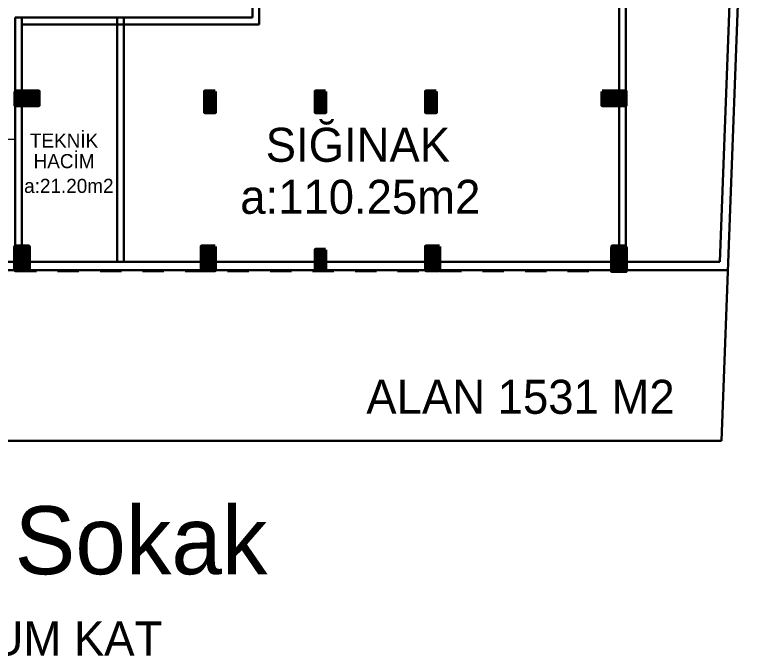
# Model space of a CAD drawing. Header units: centimetres. Extents: x 562865 to 1310255, y -148070 to 32737.
# Drawn here: x 643113 to 645319, y -28028 to -26144 of the extents above; entities that cross this region are included whole.
import ezdxf
from ezdxf.enums import TextEntityAlignment as Align

# ---------------------------------------------------------------- set-up
doc = ezdxf.new("R2010")
doc.units = ezdxf.units.CM
doc.header["$LTSCALE"] = 2.5
doc.linetypes.add('DASHED', pattern=[0.25, 0.125, -0.125])
doc.layers.get('0').update_dxf_attribs({"color": 86})
for name, color, linetype, lineweight in [('DUVAR', 4, 'Continuous', 30), ('GÖRÜNÜŞLER', 96, 'Continuous', 25), ('iç ölçü', 106, 'Continuous', 18), ('kolon', 1, 'Continuous', 53), ('Z_YOL_ADI', 7, 'Continuous', 0)]:
    doc.layers.add(name, color=color, linetype=linetype, lineweight=lineweight)
doc.layers.add('TARAMA KOLON', color=252, linetype='Continuous')
doc.styles.add('PINAR', font='comic.ttf')
doc.dimstyles.new('TEMİZ ÖLÇÜ', dxfattribs={"dimtxt": 10, "dimasz": 5, "dimexe": 1.8, "dimexo": 0.625, "dimgap": 3, "dimtad": 1, "dimdec": 0, "dimrnd": 0.5, "dimzin": 1, "dimdsep": 46, "dimtxsty": 'PINAR', "dimblk": 'OBLIQUE', "dimcen": 0.9, "dimdle": 2, "dimclrd": 256, "dimclre": 256, "dimclrt": 7, "dimadec": 0, "dimazin": 0, "dimtfac": 1, "dimtdec": 0, "dimtofl": 0, "dimtmove": 2, "dimatfit": 2, "dimfxl": 10, "dimfxlon": 1, "dimlwd": -1, "dimlwe": -1, "dimarcsym": 0})

# ---------------------------------------------------------------- blocks, each defined once
blk = doc.blocks.new('SB')
at = {"layer": 'TARAMA KOLON'}
h = blk.add_hatch(dxfattribs=at)
h.set_pattern_fill('ANSI31', color=256, angle=7e-15)
h.paths.add_polyline_path([(655327.3, -25829.4), (655302.3, -25829.4), (655302.3, -25959.4), (655327.3, -25959.4)])
h.paths.add_polyline_path([(655437.3, -24424.1), (655477.3, -24424.1), (655477.3, -24494.1), (655437.3, -24494.1)])
h.paths.add_polyline_path([(655327.3, -25359.4), (655297.3, -25359.4), (655297.3, -25469.4), (655327.3, -25469.4)])
h.paths.add_polyline_path([(655327.3, -26079.4), (655327.3, -26109.4), (655257.3, -26109.4), (655257.3, -26079.4)])
h.paths.add_polyline_path([(654229.3, -24849.4), (654229.3, -24889.4), (654299.3, -24889.4), (654299.3, -24849.4)])
h.paths.add_polyline_path([(654269.3, -25899.4), (654229.3, -25899.4), (654229.3, -25829.4), (654269.3, -25829.4)])
h.paths.add_polyline_path([(654229.3, -25444.4), (654229.3, -25469.4), (654379.3, -25469.4), (654379.3, -25444.4)])
h.paths.add_polyline_path([(655112.3, -26369.4), (655142.3, -26369.4), (655142.3, -26429.4), (655112.3, -26429.4)])
h.paths.add_polyline_path([(654997.3, -26079.4), (654997.3, -26109.4), (654927.3, -26109.4), (654927.3, -26079.4)])
h.paths.add_polyline_path([(655437.3, -24889.4), (655467.3, -24889.4), (655467.3, -24829.4), (655437.3, -24829.4)])
h.paths.add_polyline_path([(655112.3, -26834.6), (655142.3, -26834.6), (655142.3, -26894.6), (655112.3, -26894.6)])
h.paths.add_polyline_path([(654787.3, -26369.4), (654817.3, -26369.4), (654817.3, -26429.4), (654787.3, -26429.4)])
h.paths.add_polyline_path([(655437.3, -26824.6), (655477.3, -26824.6), (655477.3, -26894.6), (655437.3, -26894.6)])
h.paths.add_polyline_path([(654299.3, -26369.4), (654299.3, -26409.4), (654229.3, -26409.4), (654229.3, -26369.4)])
h.paths.add_polyline_path([(654777.3, -26824.6), (654817.3, -26824.6), (654817.3, -26894.6), (654777.3, -26894.6)])
h.paths.add_polyline_path([(655437.3, -26369.4), (655467.3, -26369.4), (655467.3, -26429.4), (655437.3, -26429.4)])
h.paths.add_polyline_path([(655985.4, -25829.4), (656025.4, -25829.4), (656025.4, -25899.4), (655985.4, -25899.4)])
h.paths.add_polyline_path([(654927.3, -25959.4), (654927.3, -25359.4), (655177.3, -25359.4), (655177.3, -25389.4), (654952.3, -25389.4), (654952.3, -25729.4), (655177.3, -25729.4), (655177.3, -25754.4), (654952.3, -25754.4), (654952.3, -25934.4), (655177.3, -25934.4), (655177.3, -25959.4)])
h.paths.add_polyline_path([(654777.3, -24424.1), (654817.3, -24424.1), (654817.3, -24494.1), (654777.3, -24494.1)])
h.paths.add_polyline_path([(655985.4, -26824.6), (656025.4, -26824.6), (656025.4, -26894.6), (655985.4, -26894.6)])
h.paths.add_polyline_path([(654229.3, -24424.1), (654269.3, -24424.1), (654269.3, -24494.1), (654229.3, -24494.1)])
h.paths.add_polyline_path([(655107.3, -24424.1), (655147.3, -24424.1), (655147.3, -24494.1), (655107.3, -24494.1)])
h.paths.add_polyline_path([(655985.4, -24424.1), (656025.4, -24424.1), (656025.4, -24494.1), (655985.4, -24494.1)])
h.paths.add_polyline_path([(656025.4, -24849.4), (656025.4, -24889.4), (655955.4, -24889.4), (655955.4, -24849.4)])
h.paths.add_polyline_path([(654817.3, -24889.4), (654787.3, -24889.4), (654787.3, -24829.4), (654817.3, -24829.4)])
h.paths.add_polyline_path([(655114.8, -24849.4), (655139.8, -24849.4), (655139.8, -24999.4), (655114.8, -24999.4)])
h.paths.add_polyline_path([(656025.4, -26369.4), (656025.4, -26409.4), (655955.4, -26409.4), (655955.4, -26369.4)])
h.paths.add_polyline_path([(654229.3, -26824.6), (654269.3, -26824.6), (654269.3, -26894.6), (654229.3, -26894.6)])
h.paths.add_polyline_path([(656025.4, -25444.4), (656025.4, -25469.4), (655875.4, -25469.4), (655875.4, -25444.4)])
at = {"layer": 'kolon'}
for points in [[(654229.3, -24424.1), (654269.3, -24424.1), (654269.3, -24494.1), (654229.3, -24494.1)], [(654777.3, -24424.1), (654817.3, -24424.1), (654817.3, -24494.1), (654777.3, -24494.1)], [(655107.3, -24424.1), (655147.3, -24424.1), (655147.3, -24494.1), (655107.3, -24494.1)], [(655437.3, -24424.1), (655477.3, -24424.1), (655477.3, -24494.1), (655437.3, -24494.1)], [(655985.4, -24424.1), (656025.4, -24424.1), (656025.4, -24494.1), (655985.4, -24494.1)], [(654817.3, -24889.4), (654787.3, -24889.4), (654787.3, -24829.4), (654817.3, -24829.4)], [(655437.3, -24889.4), (655467.3, -24889.4), (655467.3, -24829.4), (655437.3, -24829.4)], [(654229.3, -24849.4), (654229.3, -24889.4), (654299.3, -24889.4), (654299.3, -24849.4)], [(655114.8, -24849.4), (655139.8, -24849.4), (655139.8, -24999.4), (655114.8, -24999.4)], [(656025.4, -24849.4), (656025.4, -24889.4), (655955.4, -24889.4), (655955.4, -24849.4)], [(654927.3, -25959.4), (654927.3, -25359.4), (655177.3, -25359.4), (655177.3, -25389.4), (654952.3, -25389.4), (654952.3, -25729.4), (655177.3, -25729.4), (655177.3, -25754.4), (654952.3, -25754.4), (654952.3, -25934.4), (655177.3, -25934.4), (655177.3, -25959.4)], [(655327.3, -25359.4), (655297.3, -25359.4), (655297.3, -25469.4), (655327.3, -25469.4)], [(654229.3, -25444.4), (654229.3, -25469.4), (654379.3, -25469.4), (654379.3, -25444.4)], [(656025.4, -25444.4), (656025.4, -25469.4), (655875.4, -25469.4), (655875.4, -25444.4)], [(654269.3, -25899.4), (654229.3, -25899.4), (654229.3, -25829.4), (654269.3, -25829.4)], [(655327.3, -25829.4), (655302.3, -25829.4), (655302.3, -25959.4), (655327.3, -25959.4)], [(655985.4, -25829.4), (656025.4, -25829.4), (656025.4, -25899.4), (655985.4, -25899.4)], [(654997.3, -26079.4), (654997.3, -26109.4), (654927.3, -26109.4), (654927.3, -26079.4)], [(655327.3, -26079.4), (655327.3, -26109.4), (655257.3, -26109.4), (655257.3, -26079.4)], [(654299.3, -26369.4), (654299.3, -26409.4), (654229.3, -26409.4), (654229.3, -26369.4)], [(654787.3, -26369.4), (654817.3, -26369.4), (654817.3, -26429.4), (654787.3, -26429.4)], [(655112.3, -26369.4), (655142.3, -26369.4), (655142.3, -26429.4), (655112.3, -26429.4)], [(655437.3, -26369.4), (655467.3, -26369.4), (655467.3, -26429.4), (655437.3, -26429.4)], [(656025.4, -26369.4), (656025.4, -26409.4), (655955.4, -26409.4), (655955.4, -26369.4)], [(654229.3, -26824.6), (654269.3, -26824.6), (654269.3, -26894.6), (654229.3, -26894.6)], [(654777.3, -26824.6), (654817.3, -26824.6), (654817.3, -26894.6), (654777.3, -26894.6)], [(655112.3, -26834.6), (655142.3, -26834.6), (655142.3, -26894.6), (655112.3, -26894.6)], [(655437.3, -26824.6), (655477.3, -26824.6), (655477.3, -26894.6), (655437.3, -26894.6)], [(655985.4, -26824.6), (656025.4, -26824.6), (656025.4, -26894.6), (655985.4, -26894.6)]]:
    blk.add_lwpolyline(points, close=True, dxfattribs=at)
blk = doc.blocks.new('_Oblique')
at = {"color": 0, "linetype": 'ByBlock', "lineweight": -2}
blk.add_line((-0.5, -0.5), (0.5, 0.5), dxfattribs=at)
blk = doc.blocks.new('*D3406')
at = {"layer": 'Defpoints', "color": 0}
for p in [(642498.3, -26497.5), (643113.2, -26497.5), (643113.2, -26508.6)]:
    blk.add_point(p, dxfattribs=at)
at = {"layer": 'iç ölçü'}
for p, q in [((642496.3, -26508.6), (643115.2, -26508.6)), ((642498.3, -26498.6), (642498.3, -26510.4)), ((643113.2, -26498.6), (643113.2, -26510.4))]:
    blk.add_line(p, q, dxfattribs=at)
at = {"layer": 'iç ölçü', "linetype": 'ByBlock', "xscale": 5, "yscale": 5, "zscale": 5, "rotation": 180}
blk.add_blockref('_Oblique', (642498.3, -26508.6), dxfattribs=at)
at = {"layer": 'iç ölçü', "linetype": 'ByBlock', "xscale": 5, "yscale": 5, "zscale": 5}
blk.add_blockref('_Oblique', (643113.2, -26508.6), dxfattribs=at)
at = {"layer": 'iç ölçü', "color": 7, "insert": (642805.7, -26489), "char_height": 30, "attachment_point": 5, "style": 'PINAR'}
blk.add_mtext('615', dxfattribs=at)

msp = doc.modelspace()

# ---------------------------------------------------------------- linework, layer by layer
at = {"layer": 'DUVAR'}
for p, q in [((645185.4, -26869.6), (645293.7, -23996.1)), ((645190.6, -27395.6), (645318.6, -23997.1)), ((644909.3, -26827.1), (644909.3, -25869.4)), ((644889.3, -26827.1), (644889.3, -25889.4)), ((643811.2, -26109.4), (643811.2, -26151.8)), ((643831.2, -26109.4), (643831.2, -26171.8)), ((643113.2, -26824.6), (643113.2, -26151.8)), ((643811.2, -26151.8), (643113.2, -26151.8)), ((643133.2, -26824.6), (643133.2, -26151.8)), ((643413.2, -26869.6), (643413.2, -26151.8)), ((643433.2, -26869.6), (643433.2, -26151.8)), ((643831.2, -26171.8), (643133.2, -26171.8)), ((645185.4, -26869.6), (640195.9, -26869.6)), ((645209.5, -26894.6), (640170.9, -26894.6)), ((639838.8, -27395.6), (645190.6, -27395.6))]:
    msp.add_line(p, q, dxfattribs=at)
at = {"layer": 'GÖRÜNÜŞLER', "color": 251, "linetype": 'DASHED', "ltscale": 200}
msp.add_lwpolyline([(643113.2, -26897.1), (644909.3, -26897.1), (644909.3, -24424.1), (643113.2, -24424.1)], close=True, dxfattribs=at)
at = {"layer": 'kolon'}
for points in [[(643113.2, -26824.6), (643153.2, -26824.6), (643153.2, -26894.6), (643113.2, -26894.6)], [(644869.3, -26827.1), (644909.3, -26827.1), (644909.3, -26897.1), (644869.3, -26897.1)]]:
    msp.add_lwpolyline(points, close=True, dxfattribs=at)

# ---------------------------------------------------------------- block references
at = {"layer": 'TARAMA KOLON', "xscale": -1}
msp.add_blockref('SB', (1299138.6, 0), dxfattribs=at)

# ---------------------------------------------------------------- texts
at = {"layer": 'Z_YOL_ADI', "style": 'PINAR'}
for s, height, p in [('SIĞINAK', 100, (643850.1, -26575.6)), ('TEKNİK', 41.6, (643156.7, -26534.1)), ('HACİM', 41.6, (643167.5, -26594.4)), ('ALAN 1531 M2', 100, (644146, -27316.5)), ('HAYDAR PAŞA Sokak', 200, (641135.1, -27788.1)), ('OTOPARK-1.BODRUM KAT', 100, (641844.6, -28027))]:
    msp.add_text(s, height=height, dxfattribs=at).set_placement(p)
for s, height, p in [('a:21.20m2', 41.6, (643271.2, -26667.2)), ('a:110.25m2', 100, (644128.4, -26728.5))]:
    msp.add_text(s, height=height, dxfattribs=at).set_placement(p, align=Align.CENTER)

# ---------------------------------------------------------------- dimensions: what is measured, and where the dimension line sits
at = {"layer": 'iç ölçü'}
dim = msp.add_linear_dim(base=(643113.2, -26508.6), p1=(642498.3, -26497.5), p2=(643113.2, -26497.5), dimstyle='TEMİZ ÖLÇÜ', override={"dimtxt": 30, "dimtxsty": 'PINAR'}, dxfattribs=at)
dim.commit()
dim.dimension.update_dxf_attribs({"geometry": '*D3406', "text_midpoint": (642805.7, -26489)})

doc.saveas('drawing.dxf')
